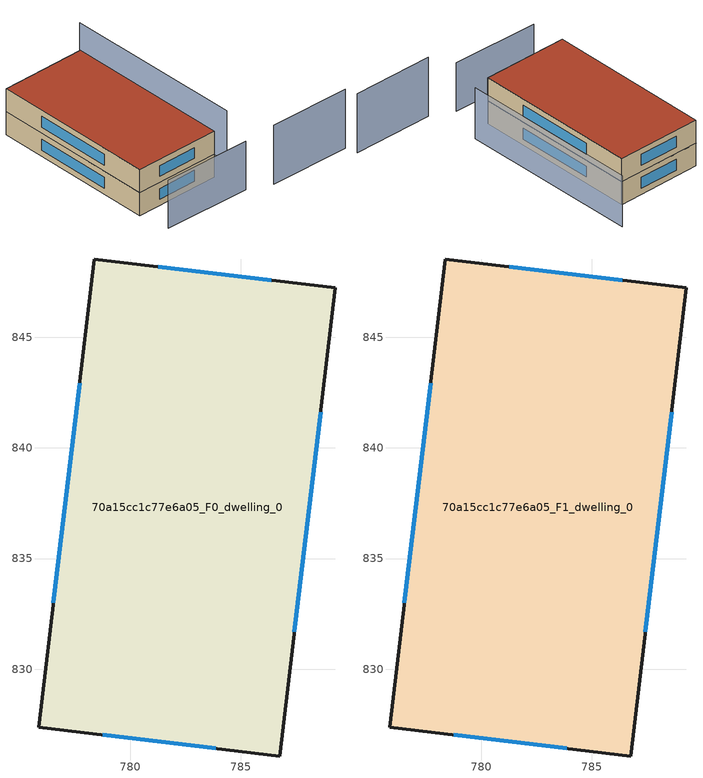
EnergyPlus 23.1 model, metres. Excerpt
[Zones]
70a15cc1c77e6a05_F0_dwelling_0
 floor ground (EU_floor_Construction): 789.27,847.24 786.75,826.08 775.86,827.38 778.38,848.53 z0
 wall outside (EU_wall_Construction): 786.75,826.08 789.27,847.24 778.38,848.53 775.86,827.38 786.75,826.08 z0:3
 window (EU_Window_Construction): 787.42,831.7 788.6,841.61 / 778.75,827.03 783.86,826.42 / 777.71,842.91 776.53,833 / 786.38,847.58 781.27,848.19 z0.8:2.2
70a15cc1c77e6a05_F1_dwelling_0
 floor to 70a15cc1c77e6a05_F0_dwelling_0 (EU_floor_Construction): 789.27,847.24 786.75,826.08 775.86,827.38 778.38,848.53 z3
 wall outside (EU_wall_Construction): 786.75,826.08 789.27,847.24 778.38,848.53 775.86,827.38 786.75,826.08 z3:6
 window (EU_Window_Construction): 787.42,831.7 788.6,841.61 / 778.75,827.03 783.86,826.42 / 777.71,842.91 776.53,833 / 786.38,847.58 781.27,848.19 z3.8:5.2
 roof outside (EU_roof_Construction): 786.75,826.08 789.27,847.24 778.38,848.53 775.86,827.38 z6
shading: 789.84,820.26 800.19,818.93 z0:7.7; 775.96,823.45 787.12,821.92 z0:6.3; 789.86,826.94 792.54,850.06 z0:6.7
[Building]
EU S2 Campaign: North Axis=0; Terrain=City; Solar Distribution=FullExterior
[Site:Location]
Cape.Town.Intl.AP: Latitude=-33.965; Longitude=18.602; Time Zone=2; Elevation=46
[SizingPeriod:WeatherFileDays]
AnnualSizingPeriod: Begin Month=1; Begin Day of Month=1; End Month=12; End Day of Month=31; Day of Week for Start Day=Monday; Use Weather File Daylight Saving Period=No; Use Weather File Rain and Snow Indicators=No
[MATERIAL]
EU_InternalMass_Material: Roughness=MediumRough; Thickness=0.1; Conductivity=1; Density=1800; Specific Heat=900; Thermal Absorptance=0.9; Solar Absorptance=0.7; Visible Absorptance=0.7
[MATERIAL:NOMASS] Roughness=MediumRough; Thermal Absorptance=0.9; Solar Absorptance=0.7; Visible Absorptance=0.7
Name | Thermal Resistance
EU_wall_NoMass | 0.49467
EU_roof_NoMass | 0.448442
EU_floor_NoMass | 1.33616
[WINDOWMATERIAL:SIMPLEGLAZINGSYSTEM]
EU_Window_SimpleGlazing: UFactor=4.49049; Solar Heat Gain Coefficient=0.75; Visible Transmittance=0.75
[CONSTRUCTION]
EU_wall_Construction: EU_wall_NoMass
EU_roof_Construction: EU_roof_NoMass
EU_floor_Construction: EU_floor_NoMass
EU_Window_Construction: EU_Window_SimpleGlazing
EU_InternalMass_Construction: EU_InternalMass_Material
[ZONE] Type=1; Multiplier=1; Ceiling Height=autocalculate; Floor Area=autocalculate; Part of Total Floor Area=Yes
Name | Volume
70a15cc1c77e6a05_F0_dwelling_0 | 700.71
70a15cc1c77e6a05_F1_dwelling_0 | 700.711
[INTERNALMASS] Construction=EU_InternalMass_Construction; Surface Area=233.57
Name | Zone or ZoneList
70a15cc1c77e6a05_F0_dwelling_0_EU_InternalMass | 70a15cc1c77e6a05_F0_dwelling_0
70a15cc1c77e6a05_F1_dwelling_0_EU_InternalMass | 70a15cc1c77e6a05_F1_dwelling_0
[OTHEREQUIPMENT] Fuel Type=Electricity; Design Level Calculation Method=Watts/Area; Power per Zone Floor Area=1; Fraction Latent=0; Fraction Radiant=0; Fraction Lost=0; Carbon Dioxide Generation Rate=0; EndUse Subcategory=EU_Step8_InternalGains
Name | Zone or ZoneList or Space or SpaceList | Schedule
EU_Step8_InternalGain_70a15cc1c77e6a05_F0_dwelling_0_f000 | 70a15cc1c77e6a05_F0_dwelling_0 | EU_Step8_GainSchedule_70a15cc1c77e6a05_F0_dwelling_0_f000
EU_Step8_InternalGain_70a15cc1c77e6a05_F1_dwelling_0_f000 | 70a15cc1c77e6a05_F1_dwelling_0 | EU_Step8_GainSchedule_70a15cc1c77e6a05_F1_dwelling_0_f000
[ZONEVENTILATION:DESIGNFLOWRATE] Schedule=EU_AlwaysOn; Design Flow Rate Calculation Method=AirChanges/Hour; Air Changes per Hour=0.665257; Ventilation Type=Natural; Fan Pressure Rise=0; Fan Total Efficiency=1; Constant Term Coefficient=1; Temperature Term Coefficient=0; Velocity Term Coefficient=0; Velocity Squared Term Coefficient=0; Minimum Indoor Temperature=-100; Maximum Indoor Temperature=100; Delta Temperature=-100; Minimum Outdoor Temperature=-100; Maximum Outdoor Temperature=100; Maximum Wind Speed=40
Name | Zone or ZoneList or Space or SpaceList
EU_ConstantAir_70a15cc1c77e6a05_F0_dwelling_0 | 70a15cc1c77e6a05_F0_dwelling_0
EU_ConstantAir_70a15cc1c77e6a05_F1_dwelling_0 | 70a15cc1c77e6a05_F1_dwelling_0
[HVACTEMPLATE:THERMOSTAT] Constant Heating Setpoint=20; Constant Cooling Setpoint=50
EU_HeatOnly_70a15cc1c77e6a05_F0_dwelling_0; EU_HeatOnly_70a15cc1c77e6a05_F1_dwelling_0
[HVACTEMPLATE:ZONE:IDEALLOADSAIRSYSTEM] System Availability Schedule=EU_AlwaysOn; Maximum Heating Supply Air Temperature=50; Minimum Cooling Supply Air Temperature=13; Maximum Heating Supply Air Humidity Ratio=0.0156; Minimum Cooling Supply Air Humidity Ratio=0.0077; Heating Limit=NoLimit; Cooling Limit=NoLimit; Heating Availability Schedule=EU_AlwaysOn; Cooling Availability Schedule=EU_CoolingOff; Dehumidification Control Type=ConstantSensibleHeatRatio; Cooling Sensible Heat Ratio=0.7; Dehumidification Setpoint=60; Humidification Control Type=None; Humidification Setpoint=30; Outdoor Air Method=None; Outdoor Air Flow Rate per Person=0.00944; Outdoor Air Flow Rate per Zone Floor Area=0; Outdoor Air Flow Rate per Zone=0; Demand Controlled Ventilation Type=None; Outdoor Air Economizer Type=NoEconomizer; Heat Recovery Type=None; Sensible Heat Recovery Effectiveness=0.7; Latent Heat Recovery Effectiveness=0.65
Name | Template Thermostat
70a15cc1c77e6a05_F0_dwelling_0 | EU_HeatOnly_70a15cc1c77e6a05_F0_dwelling_0
70a15cc1c77e6a05_F1_dwelling_0 | EU_HeatOnly_70a15cc1c77e6a05_F1_dwelling_0
[SIZING:ZONE] Zone Cooling Design Supply Air Temperature Input Method=SupplyAirTemperature; Zone Cooling Design Supply Air Temperature=13; Zone Heating Design Supply Air Temperature Input Method=SupplyAirTemperature; Zone Heating Design Supply Air Temperature=50; Zone Cooling Design Supply Air Humidity Ratio=0.008; Zone Heating Design Supply Air Humidity Ratio=0.008; Cooling Design Air Flow Method=DesignDay; Cooling Design Air Flow Rate=0; Cooling Minimum Air Flow per Zone Floor Area=0.000762; Cooling Minimum Air Flow=0; Cooling Minimum Air Flow Fraction=0.2; Heating Design Air Flow Method=DesignDay; Heating Design Air Flow Rate=0; Heating Maximum Air Flow per Zone Floor Area=0.002032; Heating Maximum Air Flow=0.141576; Heating Maximum Air Flow Fraction=0.3; Account for Dedicated Outdoor Air System=No; Dedicated Outdoor Air System Control Strategy=NeutralSupplyAir; Dedicated Outdoor Air Low Setpoint Temperature for Design=autosize; Dedicated Outdoor Air High Setpoint Temperature for Design=autosize; Zone Load Sizing Method=Sensible Load Only No Latent Load; Zone Latent Cooling Design Supply Air Humidity Ratio Input Method=HumidityRatioDifference; Zone Cooling Design Supply Air Humidity Ratio Difference=0.005; Zone Latent Heating Design Supply Air Humidity Ratio Input Method=HumidityRatioDifference; Zone Humidification Design Supply Air Humidity Ratio Difference=0.005
70a15cc1c77e6a05_F0_dwelling_0; 70a15cc1c77e6a05_F1_dwelling_0
[SCHEDULE:CONSTANT]
Name | Hourly Value
EU_AlwaysOn | 1
EU_CoolingOff | 0
[SCHEDULE:FILE] Column Number=1; Rows to Skip at Top=0; Number of Hours of Data=8760; Column Separator=Comma; Interpolate to Timestep=No; Minutes per Item=60; Adjust Schedule for Daylight Savings=Yes
Name | File
EU_Step8_GainSchedule_70a15cc1c77e6a05_F0_dwelling_0_f000 | ../../schedules/70a15cc1c77e6a05/70a15cc1c77e6a05_F0_dwelling_0_f000_gain.csv
EU_Step8_GainSchedule_70a15cc1c77e6a05_F1_dwelling_0_f000 | ../../schedules/70a15cc1c77e6a05/70a15cc1c77e6a05_F1_dwelling_0_f000_gain.csv
